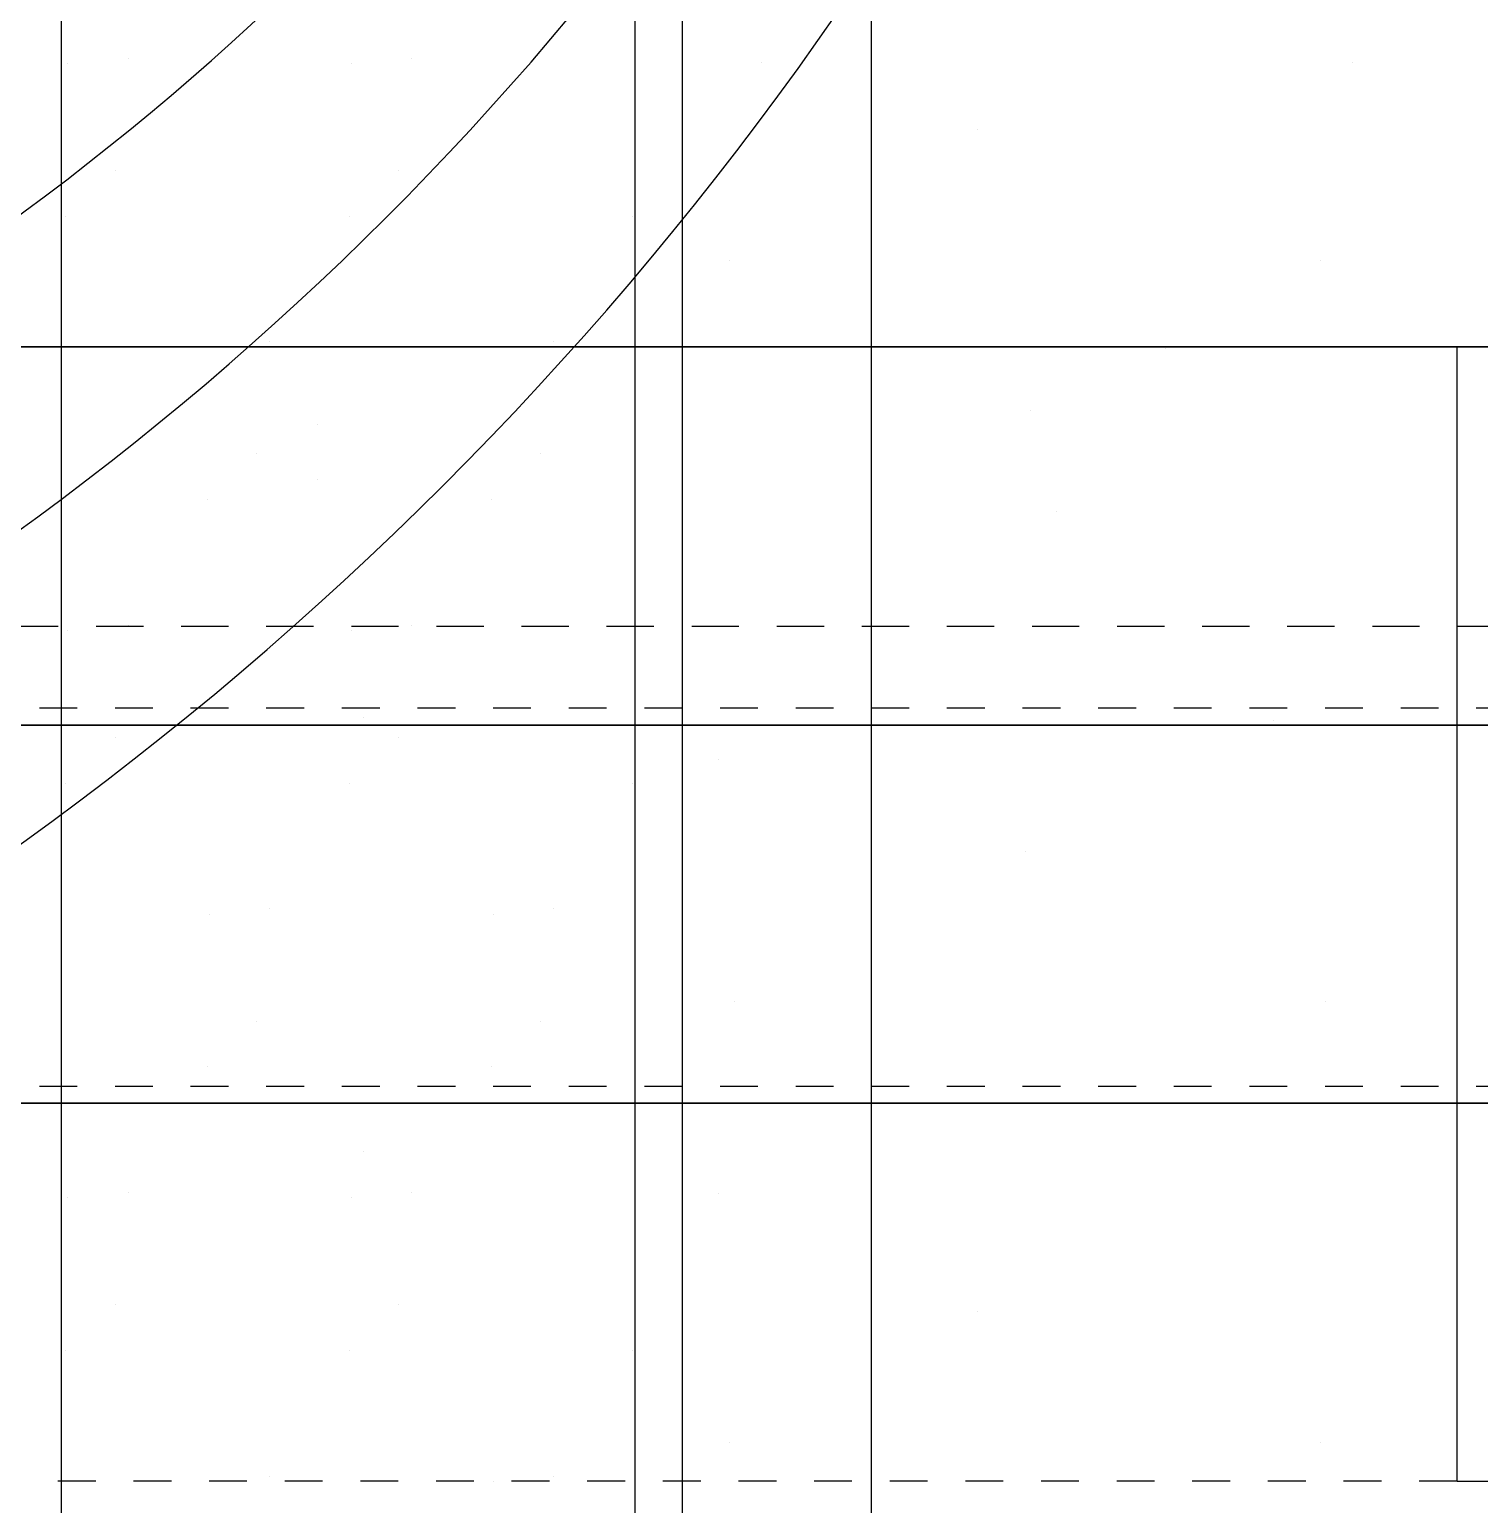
# Model space of a CAD drawing. Header units: inches. Extents: x -31 to 122, y -49 to 49.
# Drawn here: x 0.274 to 4.108, y -9.061 to -5.161 of the extents above; entities that cross this region are included whole.
import ezdxf
from ezdxf.enums import TextEntityAlignment as Align

# ---------------------------------------------------------------- set-up
doc = ezdxf.new("R2010")
doc.units = ezdxf.units.IN
doc.header["$MEASUREMENT"] = 0
doc.linetypes.add('HIDDEN2', pattern=[0.1875, 0.125, -0.0625])
doc.linetypes.add('HIDDEN4', pattern=[0.09375, 0.0625, -0.03125])
for name, color, linetype in [('M-BLKA', 4, 'Continuous'), ('M-TRBX-AIRT', 4, 'Continuous'), ('M-TRBX-WTRT', 4, 'Continuous')]:
    doc.layers.add(name, color=color, linetype=linetype)
doc.styles.add('BRA-NRW1', font='romans.shx', dxfattribs={"width": 0.65, "height": 8})
doc.styles.add('BRA-NRW2', font='romans.shx', dxfattribs={"width": 0.6, "height": 7})

# ---------------------------------------------------------------- blocks, each defined once
blk = doc.blocks.new('HVIF18')
blk.add_line((2.5, 12), (2.5, -12))
blk = doc.blocks.new('HVIF12')
for p, q in [((2.5, 8), (2.5, -8)), ((0, -8), (11, -8))]:
    blk.add_line(p, q)
blk = doc.blocks.new('HVIF60')
blk.add_line((2.5, 33), (2.5, -33))
blk = doc.blocks.new('HVIF36')
blk.add_line((2.5, 21), (2.5, -21))
blk = doc.blocks.new('HVIF24')
blk.add_line((2.5, 15), (2.5, -15))
blk = doc.blocks.new('HVRF25')
blk.add_circle((0, 0), 22)
blk = doc.blocks.new('HVRF19')
blk.add_circle((0, 0), 16.5)
blk = doc.blocks.new('HVRF13')
at = {"linetype": 'HIDDEN2'}
blk.add_lwpolyline([(-6.75, 6.7616), (-6.75, -6.7384), (6.75, -6.7384), (6.75, 6.7616)], close=True, dxfattribs=at)
blk.add_circle((0, 0), 12)
blk = doc.blocks.new('HVRF37')
blk.add_circle((0, 0), 31)
blk = doc.blocks.new('HVRF31')
blk.add_circle((0, 0), 25)
blk = doc.blocks.new('hvtb16e')
at = {"color": 4}
blk.add_line((2.097, -7.0918), (2.097, -7.0918), dxfattribs=at)
blk = doc.blocks.new('hvtb16c')
blk.add_line((0, -8), (6, -8))
blk = doc.blocks.new('hvtb16')
blk.add_line((0, -8), (6, -8))
blk = doc.blocks.new('hvtb14e')
at = {"color": 4}
blk.add_line((2.097, -8.239), (2.097, -8.239), dxfattribs=at)
blk = doc.blocks.new('hvtb14c')
blk.add_line((0, -7), (6, -7))
blk = doc.blocks.new('hvtb14')
blk.add_line((0, -7), (6, -7))
blk = doc.blocks.new('hvtb12e')
at = {"color": 4}
blk.add_line((1.0363, -6.2042), (1.0363, -6.2042), dxfattribs=at)
blk.add_line((50, -8), (0, -8))
blk = doc.blocks.new('hvtb12c')
blk.add_line((0, -6), (6, -6))
blk = doc.blocks.new('hvtb12')
blk.add_line((0, -6), (6, -6))
blk = doc.blocks.new('hvtb10e')
at = {"color": 4}
blk.add_line((1.0363, -6.3514), (1.0363, -6.3514), dxfattribs=at)
blk.add_line((50, -7), (0, -7))
blk = doc.blocks.new('hvtb8e')
blk.add_line((50, -6), (0, -6))
blk = doc.blocks.new('hvtb22e')
at = {"color": 4}
blk.add_line((1.1577, -6.9794), (1.1577, -6.9794), dxfattribs=at)
blk = doc.blocks.new('hvtb19e')
at = {"color": 4}
for p, q in [((3.279, -6.0053), (3.279, -6.0053)), ((1.1577, -8.1266), (1.1577, -8.1266))]:
    blk.add_line(p, q, dxfattribs=at)
blk = doc.blocks.new('hvtbhv2')
blk.add_line((0, -6), (6.0874, -6))
blk = doc.blocks.new('*X158')
at = {"color": 0}
for p, q in [((5066.40625, 2823.4375), (5066.40625, 2823.4375)), ((5065.625, 2821.875), (5065.625, 2821.875)), ((5067.1875, 2821.875), (5067.1875, 2821.875)), ((5065.625, 2812.5), (5065.625, 2812.5)), ((5067.1875, 2812.5), (5067.1875, 2812.5))]:
    blk.add_line(p, q, dxfattribs=at)
blk = doc.blocks.new('*X160')
at = {"color": 0}
for p, q in [((5021.25, 2934), (5021.25, 2934)), ((5022, 2934), (5022, 2934)), ((5022.75, 2934), (5022.75, 2934)), ((5021.625, 2933.25), (5021.625, 2933.25)), ((5022.375, 2933.25), (5022.375, 2933.25)), ((5021.25, 2932.5), (5021.25, 2932.5)), ((5022, 2932.5), (5022, 2932.5)), ((5022.75, 2932.5), (5022.75, 2932.5)), ((5021.625, 2931.75), (5021.625, 2931.75)), ((5022.375, 2931.75), (5022.375, 2931.75)), ((5021.25, 2931), (5021.25, 2931)), ((5022, 2931), (5022, 2931)), ((5022.75, 2931), (5022.75, 2931))]:
    blk.add_line(p, q, dxfattribs=at)
blk = doc.blocks.new('hvtbeav6n')
for p, q in [((2, 6), (2, -6)), ((2, -6), (2, -18)), ((9.8507, -6), (2, -6))]:
    blk.add_line(p, q)
at = {"color": 4}
blk.add_blockref('*X160', (-5020.8806, -2939.654), dxfattribs=at)
at = {"color": 8}
for p in [(-5063.4155, -2817.7489), (-5063.4155, -2829.8739)]:
    blk.add_blockref('*X158', p, dxfattribs=at)
blk = doc.blocks.new('*X164')
at = {"color": 0}
for p, q in [((5021.25, 2934), (5021.25, 2934)), ((5022, 2934), (5022, 2934)), ((5022.75, 2934), (5022.75, 2934)), ((5021.625, 2933.25), (5021.625, 2933.25)), ((5022.375, 2933.25), (5022.375, 2933.25)), ((5021.25, 2932.5), (5021.25, 2932.5)), ((5022, 2932.5), (5022, 2932.5)), ((5022.75, 2932.5), (5022.75, 2932.5)), ((5021.625, 2931.75), (5021.625, 2931.75)), ((5022.375, 2931.75), (5022.375, 2931.75)), ((5021.25, 2931), (5021.25, 2931)), ((5022, 2931), (5022, 2931)), ((5022.75, 2931), (5022.75, 2931))]:
    blk.add_line(p, q, dxfattribs=at)
blk = doc.blocks.new('*X162')
at = {"color": 0}
for p, q in [((5066.40625, 2823.4375), (5066.40625, 2823.4375)), ((5065.625, 2821.875), (5065.625, 2821.875)), ((5067.1875, 2821.875), (5067.1875, 2821.875)), ((5065.625, 2812.5), (5065.625, 2812.5)), ((5067.1875, 2812.5), (5067.1875, 2812.5))]:
    blk.add_line(p, q, dxfattribs=at)
blk = doc.blocks.new('hvtbeav6')
for p, q in [((2, 6), (2, -6)), ((9.8507, -6), (2, -6)), ((2, -6), (2, -18))]:
    blk.add_line(p, q)
at = {"color": 4}
blk.add_blockref('*X164', (-5020.8806, -2939.654), dxfattribs=at)
at = {"color": 8}
for p in [(-5063.4155, -2817.7489), (-5063.4155, -2829.8739)]:
    blk.add_blockref('*X162', p, dxfattribs=at)
blk = doc.blocks.new('*X167')
at = {"color": 0}
for p, q in [((5300.78125, 2845.3125), (5300.78125, 2845.3125)), ((5300, 2843.75), (5300, 2843.75)), ((5301.5625, 2843.75), (5301.5625, 2843.75))]:
    blk.add_line(p, q, dxfattribs=at)
blk = doc.blocks.new('*X166')
at = {"color": 0}
for p, q in [((3680.625, 30363.75), (3680.625, 30363.75)), ((3681.375, 30363.75), (3681.375, 30363.75)), ((3681, 30363), (3681, 30363)), ((3681.75, 30363), (3681.75, 30363)), ((3680.625, 30362.25), (3680.625, 30362.25)), ((3681.375, 30362.25), (3681.375, 30362.25)), ((3681, 30361.5), (3681, 30361.5)), ((3681.75, 30361.5), (3681.75, 30361.5)), ((3680.625, 30360.75), (3680.625, 30360.75)), ((3681.375, 30360.75), (3681.375, 30360.75)), ((3681, 30360), (3681, 30360)), ((3681.75, 30360), (3681.75, 30360))]:
    blk.add_line(p, q, dxfattribs=at)
blk = doc.blocks.new('hvtbeav5n')
blk.add_line((2, 0), (2, -12.125))
at = {"color": 4}
blk.add_blockref('*X166', (-3680.0903, -30368.9862), dxfattribs=at)
at = {"color": 8}
blk.add_blockref('*X167', (-5297.8607, -2851.4806), dxfattribs=at)
blk = doc.blocks.new('*X169')
at = {"color": 0}
for p, q in [((3680.625, 30363.75), (3680.625, 30363.75)), ((3681.375, 30363.75), (3681.375, 30363.75)), ((3681, 30363), (3681, 30363)), ((3681.75, 30363), (3681.75, 30363)), ((3680.625, 30362.25), (3680.625, 30362.25)), ((3681.375, 30362.25), (3681.375, 30362.25)), ((3681, 30361.5), (3681, 30361.5)), ((3681.75, 30361.5), (3681.75, 30361.5)), ((3680.625, 30360.75), (3680.625, 30360.75)), ((3681.375, 30360.75), (3681.375, 30360.75)), ((3681, 30360), (3681, 30360)), ((3681.75, 30360), (3681.75, 30360))]:
    blk.add_line(p, q, dxfattribs=at)
blk = doc.blocks.new('*X170')
at = {"color": 0}
for p, q in [((5300.78125, 2845.3125), (5300.78125, 2845.3125)), ((5300, 2843.75), (5300, 2843.75)), ((5301.5625, 2843.75), (5301.5625, 2843.75))]:
    blk.add_line(p, q, dxfattribs=at)
blk = doc.blocks.new('hvtbeav5')
blk.add_line((2, 0), (2, -12.125))
at = {"color": 4}
blk.add_blockref('*X169', (-3680.0903, -30368.9862), dxfattribs=at)
at = {"color": 8}
blk.add_blockref('*X170', (-5297.8607, -2851.4806), dxfattribs=at)
blk = doc.blocks.new('*X173')
at = {"color": 0}
for p, q in [((3103.9673, 790.625), (3103.9673, 790.625)), ((3103.1861, 789.0625), (3103.1861, 789.0625)), ((3104.7486, 789.0625), (3104.7486, 789.0625)), ((3103.9673, 787.5), (3103.9673, 787.5))]:
    blk.add_line(p, q, dxfattribs=at)
blk = doc.blocks.new('*X172')
at = {"color": 0}
for p, q in [((3688.5, 30415.5), (3688.5, 30415.5)), ((3689.25, 30415.5), (3689.25, 30415.5)), ((3688.875, 30414.75), (3688.875, 30414.75)), ((3689.625, 30414.75), (3689.625, 30414.75)), ((3688.5, 30414), (3688.5, 30414)), ((3689.25, 30414), (3689.25, 30414)), ((3688.875, 30413.25), (3688.875, 30413.25)), ((3689.625, 30413.25), (3689.625, 30413.25)), ((3688.5, 30412.5), (3688.5, 30412.5)), ((3689.25, 30412.5), (3689.25, 30412.5)), ((3688.875, 30411.75), (3688.875, 30411.75)), ((3689.625, 30411.75), (3689.625, 30411.75))]:
    blk.add_line(p, q, dxfattribs=at)
blk = doc.blocks.new('hvtbeav4n')
blk.add_line((1.875, -1.2169), (1.875, -11.2819))
at = {"color": 4}
blk.add_blockref('*X172', (-3688.125, -30420.75), dxfattribs=at)
at = {"color": 8}
blk.add_blockref('*X173', (-3101.1855, -796.0506), dxfattribs=at)
blk = doc.blocks.new('*X176')
at = {"color": 0}
for p, q in [((3103.1861, 789.0625), (3103.1861, 789.0625)), ((3104.7486, 789.0625), (3104.7486, 789.0625)), ((3103.9673, 787.5), (3103.9673, 787.5)), ((3103.1861, 785.9375), (3103.1861, 785.9375)), ((3104.7486, 785.9375), (3104.7486, 785.9375))]:
    blk.add_line(p, q, dxfattribs=at)
blk = doc.blocks.new('*X175')
at = {"color": 0}
for p, q in [((3688.5, 30414), (3688.5, 30414)), ((3689.25, 30414), (3689.25, 30414)), ((3688.875, 30413.25), (3688.875, 30413.25)), ((3689.625, 30413.25), (3689.625, 30413.25)), ((3688.5, 30412.5), (3688.5, 30412.5)), ((3689.25, 30412.5), (3689.25, 30412.5)), ((3688.875, 30411.75), (3688.875, 30411.75)), ((3689.625, 30411.75), (3689.625, 30411.75)), ((3688.5, 30411), (3688.5, 30411)), ((3689.25, 30411), (3689.25, 30411))]:
    blk.add_line(p, q, dxfattribs=at)
blk = doc.blocks.new('hvtbeav4')
blk.add_line((2, 0), (2, -10.065))
at = {"color": 4}
blk.add_blockref('*X175', (-3688, -30419.5331), dxfattribs=at)
at = {"color": 8}
blk.add_blockref('*X176', (-3101.0605, -794.8337), dxfattribs=at)
blk = doc.blocks.new('hvtbeav3n')
blk.add_line((0, -6), (6.6248, -6))
blk = doc.blocks.new('hvtbeav3')
blk.add_line((0, -6), (6.6248, -6))
blk = doc.blocks.new('*X195')
at = {"color": 0}
for p, q in [((5021.25, 2934), (5021.25, 2934)), ((5022, 2934), (5022, 2934)), ((5022.75, 2934), (5022.75, 2934)), ((5021.625, 2933.25), (5021.625, 2933.25)), ((5022.375, 2933.25), (5022.375, 2933.25)), ((5021.25, 2932.5), (5021.25, 2932.5)), ((5022, 2932.5), (5022, 2932.5)), ((5022.75, 2932.5), (5022.75, 2932.5)), ((5021.625, 2931.75), (5021.625, 2931.75)), ((5022.375, 2931.75), (5022.375, 2931.75)), ((5021.25, 2931), (5021.25, 2931)), ((5022, 2931), (5022, 2931)), ((5022.75, 2931), (5022.75, 2931))]:
    blk.add_line(p, q, dxfattribs=at)
blk = doc.blocks.new('*X193')
at = {"color": 0}
for p, q in [((5066.40625, 2823.4375), (5066.40625, 2823.4375)), ((5065.625, 2821.875), (5065.625, 2821.875)), ((5067.1875, 2821.875), (5067.1875, 2821.875)), ((5065.625, 2812.5), (5065.625, 2812.5)), ((5067.1875, 2812.5), (5067.1875, 2812.5))]:
    blk.add_line(p, q, dxfattribs=at)
blk = doc.blocks.new('hvtbsav6n')
for p, q in [((2, 6), (2, -6)), ((2, -6), (9.8507, -6)), ((9.8507, -6), (2, -6)), ((2, -6), (2, -18))]:
    blk.add_line(p, q)
at = {"color": 4}
blk.add_blockref('*X195', (-5020.8806, -2939.654), dxfattribs=at)
at = {"color": 8}
for p in [(-5063.4155, -2817.7489), (-5063.4155, -2829.8739)]:
    blk.add_blockref('*X193', p, dxfattribs=at)
blk = doc.blocks.new('*X197')
at = {"color": 0}
for p, q in [((5066.40625, 2823.4375), (5066.40625, 2823.4375)), ((5065.625, 2821.875), (5065.625, 2821.875)), ((5067.1875, 2821.875), (5067.1875, 2821.875)), ((5065.625, 2812.5), (5065.625, 2812.5)), ((5067.1875, 2812.5), (5067.1875, 2812.5))]:
    blk.add_line(p, q, dxfattribs=at)
blk = doc.blocks.new('*X199')
at = {"color": 0}
for p, q in [((5021.25, 2934), (5021.25, 2934)), ((5022, 2934), (5022, 2934)), ((5022.75, 2934), (5022.75, 2934)), ((5021.625, 2933.25), (5021.625, 2933.25)), ((5022.375, 2933.25), (5022.375, 2933.25)), ((5021.25, 2932.5), (5021.25, 2932.5)), ((5022, 2932.5), (5022, 2932.5)), ((5022.75, 2932.5), (5022.75, 2932.5)), ((5021.625, 2931.75), (5021.625, 2931.75)), ((5022.375, 2931.75), (5022.375, 2931.75)), ((5021.25, 2931), (5021.25, 2931)), ((5022, 2931), (5022, 2931)), ((5022.75, 2931), (5022.75, 2931))]:
    blk.add_line(p, q, dxfattribs=at)
blk = doc.blocks.new('hvtbsav6')
for p, q in [((2, 6), (2, -6)), ((2, -6), (2, -18)), ((9.8507, -6), (2, -6)), ((2, -6), (9.8507, -6))]:
    blk.add_line(p, q)
at = {"color": 4}
blk.add_blockref('*X199', (-5020.8806, -2939.654), dxfattribs=at)
at = {"color": 8}
for p in [(-5063.4155, -2817.7489), (-5063.4155, -2829.8739)]:
    blk.add_blockref('*X197', p, dxfattribs=at)
blk = doc.blocks.new('*X201')
at = {"color": 0}
for p, q in [((3680.625, 30363.75), (3680.625, 30363.75)), ((3681.375, 30363.75), (3681.375, 30363.75)), ((3681, 30363), (3681, 30363)), ((3681.75, 30363), (3681.75, 30363)), ((3680.625, 30362.25), (3680.625, 30362.25)), ((3681.375, 30362.25), (3681.375, 30362.25)), ((3681, 30361.5), (3681, 30361.5)), ((3681.75, 30361.5), (3681.75, 30361.5)), ((3680.625, 30360.75), (3680.625, 30360.75)), ((3681.375, 30360.75), (3681.375, 30360.75)), ((3681, 30360), (3681, 30360)), ((3681.75, 30360), (3681.75, 30360))]:
    blk.add_line(p, q, dxfattribs=at)
blk = doc.blocks.new('*X202')
at = {"color": 0}
for p, q in [((5300.78125, 2845.3125), (5300.78125, 2845.3125)), ((5300, 2843.75), (5300, 2843.75)), ((5301.5625, 2843.75), (5301.5625, 2843.75))]:
    blk.add_line(p, q, dxfattribs=at)
blk = doc.blocks.new('hvtbsav5n')
blk.add_line((2, 0), (2, -12.125))
at = {"color": 4}
blk.add_blockref('*X201', (-3680.0903, -30368.9862), dxfattribs=at)
at = {"color": 8}
blk.add_blockref('*X202', (-5297.8607, -2851.4806), dxfattribs=at)
blk = doc.blocks.new('*X205')
at = {"color": 0}
for p, q in [((5300.78125, 2845.3125), (5300.78125, 2845.3125)), ((5300, 2843.75), (5300, 2843.75)), ((5301.5625, 2843.75), (5301.5625, 2843.75))]:
    blk.add_line(p, q, dxfattribs=at)
blk = doc.blocks.new('*X204')
at = {"color": 0}
for p, q in [((3680.625, 30363.75), (3680.625, 30363.75)), ((3681.375, 30363.75), (3681.375, 30363.75)), ((3681, 30363), (3681, 30363)), ((3681.75, 30363), (3681.75, 30363)), ((3680.625, 30362.25), (3680.625, 30362.25)), ((3681.375, 30362.25), (3681.375, 30362.25)), ((3681, 30361.5), (3681, 30361.5)), ((3681.75, 30361.5), (3681.75, 30361.5)), ((3680.625, 30360.75), (3680.625, 30360.75)), ((3681.375, 30360.75), (3681.375, 30360.75)), ((3681, 30360), (3681, 30360)), ((3681.75, 30360), (3681.75, 30360))]:
    blk.add_line(p, q, dxfattribs=at)
blk = doc.blocks.new('hvtbsav5')
blk.add_line((2, 0), (2, -12.125))
at = {"color": 4}
blk.add_blockref('*X204', (-3680.0903, -30368.9862), dxfattribs=at)
at = {"color": 8}
blk.add_blockref('*X205', (-5297.8607, -2851.4806), dxfattribs=at)
blk = doc.blocks.new('*X207')
at = {"color": 0}
for p, q in [((3688.5, 30414), (3688.5, 30414)), ((3689.25, 30414), (3689.25, 30414)), ((3688.875, 30413.25), (3688.875, 30413.25)), ((3689.625, 30413.25), (3689.625, 30413.25)), ((3688.5, 30412.5), (3688.5, 30412.5)), ((3689.25, 30412.5), (3689.25, 30412.5)), ((3688.875, 30411.75), (3688.875, 30411.75)), ((3689.625, 30411.75), (3689.625, 30411.75)), ((3688.5, 30411), (3688.5, 30411)), ((3689.25, 30411), (3689.25, 30411))]:
    blk.add_line(p, q, dxfattribs=at)
blk = doc.blocks.new('*X208')
at = {"color": 0}
for p, q in [((3103.1861, 789.0625), (3103.1861, 789.0625)), ((3104.7486, 789.0625), (3104.7486, 789.0625)), ((3103.9673, 787.5), (3103.9673, 787.5)), ((3103.1861, 785.9375), (3103.1861, 785.9375)), ((3104.7486, 785.9375), (3104.7486, 785.9375))]:
    blk.add_line(p, q, dxfattribs=at)
blk = doc.blocks.new('hvtbsav4n')
blk.add_line((2, 0), (2, -10.065))
at = {"color": 4}
blk.add_blockref('*X207', (-3688, -30419.5331), dxfattribs=at)
at = {"color": 8}
blk.add_blockref('*X208', (-3101.0605, -794.8337), dxfattribs=at)
blk = doc.blocks.new('*X211')
at = {"color": 0}
for p, q in [((3103.9673, 790.625), (3103.9673, 790.625)), ((3103.1861, 789.0625), (3103.1861, 789.0625)), ((3104.7486, 789.0625), (3104.7486, 789.0625)), ((3103.9673, 787.5), (3103.9673, 787.5))]:
    blk.add_line(p, q, dxfattribs=at)
blk = doc.blocks.new('*X210')
at = {"color": 0}
for p, q in [((3688.5, 30415.5), (3688.5, 30415.5)), ((3689.25, 30415.5), (3689.25, 30415.5)), ((3688.875, 30414.75), (3688.875, 30414.75)), ((3689.625, 30414.75), (3689.625, 30414.75)), ((3688.5, 30414), (3688.5, 30414)), ((3689.25, 30414), (3689.25, 30414)), ((3688.875, 30413.25), (3688.875, 30413.25)), ((3689.625, 30413.25), (3689.625, 30413.25)), ((3688.5, 30412.5), (3688.5, 30412.5)), ((3689.25, 30412.5), (3689.25, 30412.5)), ((3688.875, 30411.75), (3688.875, 30411.75)), ((3689.625, 30411.75), (3689.625, 30411.75))]:
    blk.add_line(p, q, dxfattribs=at)
blk = doc.blocks.new('hvtbsav4')
blk.add_line((1.875, -1.2169), (1.875, -11.2819))
at = {"color": 4}
blk.add_blockref('*X210', (-3688.125, -30420.75), dxfattribs=at)
at = {"color": 8}
blk.add_blockref('*X211', (-3101.1855, -796.0506), dxfattribs=at)
blk = doc.blocks.new('hvtbsav3n')
blk.add_line((0, -6), (6.0874, -6))
blk = doc.blocks.new('hvtbsav3')
blk.add_line((0, -6), (6.0874, -6))
blk = doc.blocks.new('J12')
blk.add_arc((-3.3294, 0), 6, 284.95707, 75.04293)
blk = doc.blocks.new('TB-SV3')
for p, q in [((4.0489, -6), (0, -6)), ((4.0489, -9), (4.0489, -6)), ((4.0489, -9), (106.0489, -9))]:
    blk.add_line(p, q)
at = {"color": 11, "linetype": 'HIDDEN4'}
blk.add_line((4.0489, -9), (-4.8023, -9), dxfattribs=at)
at = {"layer": 'M-BLKA', "style": 'BRA-NRW1', "width": 0.65}
for tag, p in [('BOXTYPE', (25.0489, 0)), ('HEAT', (58.0489, 0)), ('SOUND', (88.0489, 0)), ('ATC', (20.6233, -27))]:
    blk.add_attdef(tag, text='', height=8, dxfattribs=at).set_placement(p, align=Align.MIDDLE_CENTER)
at = {"layer": 'M-TRBX-AIRT', "style": 'BRA-NRW1', "width": 0.65}
blk.add_attdef('AIR', text='', height=8, dxfattribs=at).set_placement((20.6233, -15), align=Align.MIDDLE_CENTER)
at = {"layer": 'M-TRBX-WTRT', "style": 'BRA-NRW1', "width": 0.65}
blk.add_attdef('WATER', text='', height=8, dxfattribs=at).set_placement((20.6233, -15), align=Align.MIDDLE_CENTER)
blk = doc.blocks.new('TB-SV2')
for p, q in [((4.0489, -6), (0, -6)), ((4.0489, -9), (4.0489, -6)), ((4.0489, -9), (106.0489, -9))]:
    blk.add_line(p, q)
at = {"color": 11, "linetype": 'HIDDEN4'}
blk.add_line((4.0489, -9), (-4.8023, -9), dxfattribs=at)
at = {"layer": 'M-BLKA', "style": 'BRA-NRW1', "width": 0.65}
for tag, p in [('BOXTYPE', (25.0489, 0)), ('HEAT', (58.0489, 0)), ('SOUND', (88.0489, 0)), ('ATC', (20.6233, -27))]:
    blk.add_attdef(tag, text='', height=8, dxfattribs=at).set_placement(p, align=Align.MIDDLE_CENTER)
at = {"layer": 'M-TRBX-AIRT', "style": 'BRA-NRW1', "width": 0.65}
blk.add_attdef('AIR', text='', height=8, dxfattribs=at).set_placement((20.6233, -15), align=Align.MIDDLE_CENTER)
at = {"layer": 'M-TRBX-WTRT', "style": 'BRA-NRW1', "width": 0.65}
blk.add_attdef('WATER', text='', height=8, dxfattribs=at).set_placement((20.6233, -15), align=Align.MIDDLE_CENTER)
blk = doc.blocks.new('TB-SV1')
for p, q in [((4.0489, -6), (0, -6)), ((4.0489, -9), (4.0489, -6)), ((4.0489, -9), (106.0489, -9))]:
    blk.add_line(p, q)
at = {"color": 11, "linetype": 'HIDDEN4'}
blk.add_line((4.0489, -9), (0.0768, -9), dxfattribs=at)
at = {"layer": 'M-BLKA', "style": 'BRA-NRW1', "width": 0.65}
for tag, p in [('BOXTYPE', (25.0489, 0)), ('HEAT', (58.0489, 0)), ('SOUND', (88.0489, 0)), ('ATC', (23.0628, -27))]:
    blk.add_attdef(tag, text='', height=8, dxfattribs=at).set_placement(p, align=Align.MIDDLE_CENTER)
at = {"layer": 'M-TRBX-AIRT', "style": 'BRA-NRW1', "width": 0.65}
blk.add_attdef('AIR', text='', height=8, dxfattribs=at).set_placement((23.0628, -15), align=Align.MIDDLE_CENTER)
at = {"layer": 'M-TRBX-WTRT', "style": 'BRA-NRW1', "width": 0.65}
blk.add_attdef('WATER', text='', height=8, dxfattribs=at).set_placement((23.0628, -15), align=Align.MIDDLE_CENTER)
blk = doc.blocks.new('TB-HV2')
for p, q in [((4.0489, -6), (0, -6)), ((4.0489, -9), (4.0489, -6)), ((4.0489, -9), (46.0489, -9))]:
    blk.add_line(p, q)
at = {"color": 11, "linetype": 'HIDDEN4'}
blk.add_line((4.0489, -9), (-4.8023, -9), dxfattribs=at)
at = {"layer": 'M-BLKA', "style": 'BRA-NRW1', "width": 0.65}
for tag, p in [('BOXTYPE', (25.0489, 0)), ('ATC', (20.625, -27))]:
    blk.add_attdef(tag, text='', height=8, dxfattribs=at).set_placement(p, align=Align.MIDDLE_CENTER)
at = {"layer": 'M-TRBX-AIRT', "style": 'BRA-NRW1', "width": 0.65}
blk.add_attdef('AIR', text='', height=8, dxfattribs=at).set_placement((20.625, -15), align=Align.MIDDLE_CENTER)
at = {"layer": 'M-TRBX-WTRT', "style": 'BRA-NRW1', "width": 0.65}
blk.add_attdef('WATER', text='', height=8, dxfattribs=at).set_placement((20.625, -15), align=Align.MIDDLE_CENTER)
blk = doc.blocks.new('TB-HV1')
for p, q in [((4.0489, -6), (0, -6)), ((4.0489, -9), (4.0489, -6)), ((4.0489, -9), (46.0489, -9))]:
    blk.add_line(p, q)
at = {"color": 11, "linetype": 'HIDDEN4'}
blk.add_line((4.0489, -9), (-4.8023, -9), dxfattribs=at)
at = {"layer": 'M-BLKA', "style": 'BRA-NRW1', "width": 0.65}
for tag, p in [('BOXTYPE', (25.0489, 0)), ('ATC', (20.625, -27))]:
    blk.add_attdef(tag, text='', height=8, dxfattribs=at).set_placement(p, align=Align.MIDDLE_CENTER)
at = {"layer": 'M-TRBX-AIRT', "style": 'BRA-NRW1', "width": 0.65}
blk.add_attdef('AIR', text='', height=8, dxfattribs=at).set_placement((20.625, -15), align=Align.MIDDLE_CENTER)
at = {"layer": 'M-TRBX-WTRT', "style": 'BRA-NRW1', "width": 0.65}
blk.add_attdef('WATER', text='', height=8, dxfattribs=at).set_placement((20.625, -15), align=Align.MIDDLE_CENTER)
blk = doc.blocks.new('TB-EV3')
for p, q in [((4.0489, -6), (0, -6)), ((4.0489, -9), (4.0489, -6)), ((4.0489, -9), (106.0489, -9))]:
    blk.add_line(p, q)
at = {"color": 11, "linetype": 'HIDDEN4'}
blk.add_line((4.0489, -9), (-4.8023, -9), dxfattribs=at)
at = {"layer": 'M-BLKA', "style": 'BRA-NRW1', "width": 0.65}
for tag, p in [('BOXTYPE', (25.0489, 0)), ('SOUND', (88.0489, 0)), ('ATC', (20.625, -27))]:
    blk.add_attdef(tag, text='', height=8, dxfattribs=at).set_placement(p, align=Align.MIDDLE_CENTER)
at = {"layer": 'M-TRBX-AIRT', "style": 'BRA-NRW1', "width": 0.65}
blk.add_attdef('AIR', text='', height=8, dxfattribs=at).set_placement((20.625, -15), align=Align.MIDDLE_CENTER)
at = {"layer": 'M-TRBX-WTRT', "style": 'BRA-NRW1', "width": 0.65}
blk.add_attdef('WATER', text='', height=8, dxfattribs=at).set_placement((20.625, -15), align=Align.MIDDLE_CENTER)
blk = doc.blocks.new('TB-EV2')
for p, q in [((4.0489, -6), (0, -6)), ((4.0489, -9), (4.0489, -6)), ((4.0489, -9), (106.0489, -9))]:
    blk.add_line(p, q)
at = {"color": 11, "linetype": 'HIDDEN4'}
blk.add_line((4.0489, -9), (-4.8023, -9), dxfattribs=at)
at = {"layer": 'M-BLKA', "style": 'BRA-NRW1', "width": 0.65}
for tag, p in [('BOXTYPE', (25.0489, 0)), ('SOUND', (88.0489, 0)), ('ATC', (20.625, -27))]:
    blk.add_attdef(tag, text='', height=8, dxfattribs=at).set_placement(p, align=Align.MIDDLE_CENTER)
at = {"layer": 'M-TRBX-AIRT', "style": 'BRA-NRW1', "width": 0.65}
blk.add_attdef('AIR', text='', height=8, dxfattribs=at).set_placement((20.6233, -15), align=Align.MIDDLE_CENTER)
at = {"layer": 'M-TRBX-WTRT', "style": 'BRA-NRW1', "width": 0.65}
blk.add_attdef('WATER', text='', height=8, dxfattribs=at).set_placement((20.6233, -15), align=Align.MIDDLE_CENTER)
blk = doc.blocks.new('J18')
blk.add_arc((-4.9941, 0), 9, 284.95707, 75.04293)
blk = doc.blocks.new('J16')
blk.add_arc((-4.4392, 0), 8, 284.95707, 75.04293)
blk = doc.blocks.new('J14')
blk.add_arc((-3.8843, 0), 7, 284.95707, 75.04293)
blk = doc.blocks.new('TB-VCVns16')
blk.add_line((0, -8), (6, -8))
at = {"layer": 'M-BLKA'}
for tag, height, style, width, p in [('BOXTYPE', 7, 'BRA-NRW2', 0.6, (16.4913, 0)), ('ATC', 8, 'BRA-NRW1', 0.65, (25.1305, -30.5203))]:
    blk.add_attdef(tag, text='', height=height, dxfattribs=dict(at, style=style, width=width)).set_placement(p, align=Align.MIDDLE_CENTER)
at = {"layer": 'M-TRBX-AIRT', "style": 'BRA-NRW1', "width": 0.65}
blk.add_attdef('AIR', text='', height=8, dxfattribs=at).set_placement((25.1305, -18.155), align=Align.MIDDLE_CENTER)
at = {"layer": 'M-TRBX-WTRT', "style": 'BRA-NRW1', "width": 0.65}
blk.add_attdef('WATER', text='', height=8, dxfattribs=at).set_placement((25.1305, -18.155), align=Align.MIDDLE_CENTER)
blk = doc.blocks.new('TB-VCVns14')
blk.add_line((0, -7), (6, -7))
at = {"layer": 'M-BLKA'}
for tag, height, style, width, p in [('BOXTYPE', 7, 'BRA-NRW2', 0.6, (16.5268, 0)), ('ATC', 8, 'BRA-NRW1', 0.65, (25.1305, -28.5203))]:
    blk.add_attdef(tag, text='', height=height, dxfattribs=dict(at, style=style, width=width)).set_placement(p, align=Align.MIDDLE_CENTER)
at = {"layer": 'M-TRBX-AIRT', "style": 'BRA-NRW1', "width": 0.65}
blk.add_attdef('AIR', text='', height=8, dxfattribs=at).set_placement((25.1305, -16.155), align=Align.MIDDLE_CENTER)
at = {"layer": 'M-TRBX-WTRT', "style": 'BRA-NRW1', "width": 0.65}
blk.add_attdef('WATER', text='', height=8, dxfattribs=at).set_placement((25.1305, -16.155), align=Align.MIDDLE_CENTER)
blk = doc.blocks.new('TB-VCVns12')
blk.add_line((0, -6), (6, -6))
at = {"color": 11, "linetype": 'HIDDEN4'}
blk.add_line((6, -7.9558), (-0.0327, -7.9558), dxfattribs=at)
at = {"layer": 'M-BLKA'}
for tag, height, style, width, p in [('BOXTYPE', 7, 'BRA-NRW2', 0.6, (16.3102, 0)), ('ATC', 8, 'BRA-NRW1', 0.65, (25.1305, -26.5203))]:
    blk.add_attdef(tag, text='', height=height, dxfattribs=dict(at, style=style, width=width)).set_placement(p, align=Align.MIDDLE_CENTER)
at = {"layer": 'M-TRBX-AIRT', "style": 'BRA-NRW1', "width": 0.65}
blk.add_attdef('AIR', text='', height=8, dxfattribs=at).set_placement((25.1305, -14.155), align=Align.MIDDLE_CENTER)
at = {"layer": 'M-TRBX-WTRT', "style": 'BRA-NRW1', "width": 0.65}
blk.add_attdef('WATER', text='', height=8, dxfattribs=at).set_placement((25.1305, -14.155), align=Align.MIDDLE_CENTER)
blk = doc.blocks.new('TB-VCVns10')
at = {"color": 11, "linetype": 'HIDDEN4'}
blk.add_line((6, -6.9558), (-0.0327, -6.9558), dxfattribs=at)
at = {"layer": 'M-BLKA'}
for tag, height, style, width, p in [('BOXTYPE', 7, 'BRA-NRW2', 0.6, (16.2503, 0)), ('ATC', 8, 'BRA-NRW1', 0.65, (25.1305, -25.5203))]:
    blk.add_attdef(tag, text='', height=height, dxfattribs=dict(at, style=style, width=width)).set_placement(p, align=Align.MIDDLE_CENTER)
at = {"layer": 'M-TRBX-AIRT', "style": 'BRA-NRW1', "width": 0.65}
blk.add_attdef('AIR', text='', height=8, dxfattribs=at).set_placement((25.1305, -13.155), align=Align.MIDDLE_CENTER)
at = {"layer": 'M-TRBX-WTRT', "style": 'BRA-NRW1', "width": 0.65}
blk.add_attdef('WATER', text='', height=8, dxfattribs=at).set_placement((25.1305, -13.155), align=Align.MIDDLE_CENTER)
blk = doc.blocks.new('TB-VCV8')
at = {"color": 11, "linetype": 'HIDDEN4'}
blk.add_line((6, -6.9558), (-0.0327, -6.9558), dxfattribs=at)
at = {"layer": 'M-BLKA', "style": 'BRA-NRW1', "width": 0.65}
for tag, p in [('BOXTYPE', (33.5, 0)), ('ATC', (25.1305, -25.5203))]:
    blk.add_attdef(tag, text='', height=8, dxfattribs=at).set_placement(p, align=Align.MIDDLE_CENTER)
at = {"layer": 'M-TRBX-AIRT', "style": 'BRA-NRW1', "width": 0.65}
blk.add_attdef('AIR', text='', height=8, dxfattribs=at).set_placement((25.1305, -13.155), align=Align.MIDDLE_CENTER)
at = {"layer": 'M-TRBX-WTRT', "style": 'BRA-NRW1', "width": 0.65}
blk.add_attdef('WATER', text='', height=8, dxfattribs=at).set_placement((25.1305, -13.155), align=Align.MIDDLE_CENTER)
blk = doc.blocks.new('TB-VCV6')
at = {"color": 11, "linetype": 'HIDDEN4'}
blk.add_line((6, -6.9558), (-0.0327, -6.9558), dxfattribs=at)
at = {"layer": 'M-BLKA', "style": 'BRA-NRW1', "width": 0.65}
for tag, p in [('BOXTYPE', (33.5, 0)), ('ATC', (25.1305, -25.5203))]:
    blk.add_attdef(tag, text='', height=8, dxfattribs=at).set_placement(p, align=Align.MIDDLE_CENTER)
at = {"layer": 'M-TRBX-AIRT', "style": 'BRA-NRW1', "width": 0.65}
blk.add_attdef('AIR', text='', height=8, dxfattribs=at).set_placement((25.1305, -13.155), align=Align.MIDDLE_CENTER)
at = {"layer": 'M-TRBX-WTRT', "style": 'BRA-NRW1', "width": 0.65}
blk.add_attdef('WATER', text='', height=8, dxfattribs=at).set_placement((25.1305, -13.155), align=Align.MIDDLE_CENTER)
blk = doc.blocks.new('TB-VCV5')
at = {"color": 11, "linetype": 'HIDDEN4'}
blk.add_line((6, -7), (-2.5681, -7), dxfattribs=at)
at = {"layer": 'M-BLKA', "style": 'BRA-NRW1', "width": 0.65}
for tag, p in [('BOXTYPE', (33.5, 0)), ('ATC', (23.8628, -25.3764))]:
    blk.add_attdef(tag, text='', height=8, dxfattribs=at).set_placement(p, align=Align.MIDDLE_CENTER)
at = {"layer": 'M-TRBX-AIRT', "style": 'BRA-NRW1', "width": 0.65}
blk.add_attdef('AIR', text='', height=8, dxfattribs=at).set_placement((23.8628, -13.1882), align=Align.MIDDLE_CENTER)
at = {"layer": 'M-TRBX-WTRT', "style": 'BRA-NRW1', "width": 0.65}
blk.add_attdef('WATER', text='', height=8, dxfattribs=at).set_placement((23.8628, -13.1882), align=Align.MIDDLE_CENTER)
blk = doc.blocks.new('TB-VCV16')
blk.add_line((0, -8), (6, -8))
at = {"layer": 'M-BLKA', "style": 'BRA-NRW1', "width": 0.65}
for tag, p in [('BOXTYPE', (33.5, 0)), ('ATC', (25.1305, -30.5203))]:
    blk.add_attdef(tag, text='', height=8, dxfattribs=at).set_placement(p, align=Align.MIDDLE_CENTER)
at = {"layer": 'M-TRBX-AIRT', "style": 'BRA-NRW1', "width": 0.65}
blk.add_attdef('AIR', text='', height=8, dxfattribs=at).set_placement((25.1305, -18.155), align=Align.MIDDLE_CENTER)
at = {"layer": 'M-TRBX-WTRT', "style": 'BRA-NRW1', "width": 0.65}
blk.add_attdef('WATER', text='', height=8, dxfattribs=at).set_placement((25.1305, -18.155), align=Align.MIDDLE_CENTER)
blk = doc.blocks.new('TB-VCV14')
blk.add_line((0, -7), (6, -7))
at = {"layer": 'M-BLKA', "style": 'BRA-NRW1', "width": 0.65}
for tag, p in [('BOXTYPE', (33.5, 0)), ('ATC', (25.1305, -28.5203))]:
    blk.add_attdef(tag, text='', height=8, dxfattribs=at).set_placement(p, align=Align.MIDDLE_CENTER)
at = {"layer": 'M-TRBX-AIRT', "style": 'BRA-NRW1', "width": 0.65}
blk.add_attdef('AIR', text='', height=8, dxfattribs=at).set_placement((25.1305, -16.155), align=Align.MIDDLE_CENTER)
at = {"layer": 'M-TRBX-WTRT', "style": 'BRA-NRW1', "width": 0.65}
blk.add_attdef('WATER', text='', height=8, dxfattribs=at).set_placement((25.1305, -16.155), align=Align.MIDDLE_CENTER)
blk = doc.blocks.new('TB-VCV12')
blk.add_line((0, -6), (6, -6))
at = {"color": 11, "linetype": 'HIDDEN4'}
blk.add_line((6, -7.9558), (-0.0327, -7.9558), dxfattribs=at)
at = {"layer": 'M-BLKA', "style": 'BRA-NRW1', "width": 0.65}
for tag, p in [('BOXTYPE', (33.5, 0)), ('ATC', (25.1305, -26.5203))]:
    blk.add_attdef(tag, text='', height=8, dxfattribs=at).set_placement(p, align=Align.MIDDLE_CENTER)
at = {"layer": 'M-TRBX-AIRT', "style": 'BRA-NRW1', "width": 0.65}
blk.add_attdef('AIR', text='', height=8, dxfattribs=at).set_placement((25.1305, -14.155), align=Align.MIDDLE_CENTER)
at = {"layer": 'M-TRBX-WTRT', "style": 'BRA-NRW1', "width": 0.65}
blk.add_attdef('WATER', text='', height=8, dxfattribs=at).set_placement((25.1305, -14.155), align=Align.MIDDLE_CENTER)
blk = doc.blocks.new('TB-VCV10')
at = {"color": 11, "linetype": 'HIDDEN4'}
blk.add_line((6, -6.9558), (-0.0327, -6.9558), dxfattribs=at)
at = {"layer": 'M-BLKA', "style": 'BRA-NRW1', "width": 0.65}
for tag, p in [('BOXTYPE', (33.5, 0)), ('ATC', (25.1305, -25.5203))]:
    blk.add_attdef(tag, text='', height=8, dxfattribs=at).set_placement(p, align=Align.MIDDLE_CENTER)
at = {"layer": 'M-TRBX-AIRT', "style": 'BRA-NRW1', "width": 0.65}
blk.add_attdef('AIR', text='', height=8, dxfattribs=at).set_placement((25.1305, -13.155), align=Align.MIDDLE_CENTER)
at = {"layer": 'M-TRBX-WTRT', "style": 'BRA-NRW1', "width": 0.65}
blk.add_attdef('WATER', text='', height=8, dxfattribs=at).set_placement((25.1305, -13.155), align=Align.MIDDLE_CENTER)
blk = doc.blocks.new('TB-SV4')
blk.add_line((0.3585, -9.3414), (0.3585, 10.6586))
at = {"layer": 'M-BLKA', "style": 'BRA-NRW1', "width": 0.65}
for tag, p in [('BOXTYPE', (25.0489, 0)), ('HEAT', (58.0489, 0)), ('SOUND', (88.0489, 0)), ('ATC', (21.264, -29.3414))]:
    blk.add_attdef(tag, text='', height=8, dxfattribs=at).set_placement(p, align=Align.MIDDLE_CENTER)
at = {"layer": 'M-TRBX-AIRT', "style": 'BRA-NRW1', "width": 0.65}
blk.add_attdef('AIR', text='', height=8, dxfattribs=at).set_placement((21.264, -17.3414), align=Align.MIDDLE_CENTER)
at = {"layer": 'M-TRBX-WTRT', "style": 'BRA-NRW1', "width": 0.65}
blk.add_attdef('WATER', text='', height=8, dxfattribs=at).set_placement((21.264, -17.3414), align=Align.MIDDLE_CENTER)
blk = doc.blocks.new('TB-VVR12')
blk.add_line((50, -8), (0, -8))
at = {"layer": 'M-BLKA', "style": 'BRA-NRW1', "width": 0.65}
for tag, p in [('BOXTYPE', (25, 0)), ('ATC', (19.1305, -26.5646))]:
    blk.add_attdef(tag, text='', height=8, dxfattribs=at).set_placement(p, align=Align.MIDDLE_CENTER)
at = {"layer": 'M-TRBX-AIRT', "style": 'BRA-NRW1', "width": 0.65}
blk.add_attdef('AIR', text='', height=8, dxfattribs=at).set_placement((19.1305, -14.1882), align=Align.MIDDLE_CENTER)
at = {"layer": 'M-TRBX-WTRT', "style": 'BRA-NRW1', "width": 0.65}
blk.add_attdef('WATER', text='', height=8, dxfattribs=at).set_placement((19.1305, -14.1882), align=Align.MIDDLE_CENTER)
blk = doc.blocks.new('TB-VVR10')
blk.add_line((50, -7), (0, -7))
at = {"layer": 'M-BLKA', "style": 'BRA-NRW1', "width": 0.65}
for tag, p in [('BOXTYPE', (25, 0)), ('ATC', (19.1305, -25.5646))]:
    blk.add_attdef(tag, text='', height=8, dxfattribs=at).set_placement(p, align=Align.MIDDLE_CENTER)
at = {"layer": 'M-TRBX-AIRT', "style": 'BRA-NRW1', "width": 0.65}
blk.add_attdef('AIR', text='', height=8, dxfattribs=at).set_placement((19.1305, -13.1882), align=Align.MIDDLE_CENTER)
at = {"layer": 'M-TRBX-WTRT', "style": 'BRA-NRW1', "width": 0.65}
blk.add_attdef('WATER', text='', height=8, dxfattribs=at).set_placement((19.1305, -13.1882), align=Align.MIDDLE_CENTER)
blk = doc.blocks.new('TB-VVE8')
blk.add_line((50, -7), (0, -7))
at = {"layer": 'M-BLKA', "style": 'BRA-NRW1', "width": 0.65}
for tag, p in [('BOXTYPE', (25, 0)), ('ATC', (19.1305, -25.5646))]:
    blk.add_attdef(tag, text='', height=8, dxfattribs=at).set_placement(p, align=Align.MIDDLE_CENTER)
at = {"layer": 'M-TRBX-AIRT', "style": 'BRA-NRW1', "width": 0.65}
blk.add_attdef('AIR', text='', height=8, dxfattribs=at).set_placement((19.1305, -13.1882), align=Align.MIDDLE_CENTER)
at = {"layer": 'M-TRBX-WTRT', "style": 'BRA-NRW1', "width": 0.65}
blk.add_attdef('WATER', text='', height=8, dxfattribs=at).set_placement((19.1305, -13.1882), align=Align.MIDDLE_CENTER)
blk = doc.blocks.new('TB-VVE6')
blk.add_line((50, -7), (0, -7))
at = {"layer": 'M-BLKA', "style": 'BRA-NRW1', "width": 0.65}
for tag, p in [('BOXTYPE', (25, 0)), ('ATC', (19.1305, -25.5646))]:
    blk.add_attdef(tag, text='', height=8, dxfattribs=at).set_placement(p, align=Align.MIDDLE_CENTER)
at = {"layer": 'M-TRBX-AIRT', "style": 'BRA-NRW1', "width": 0.65}
blk.add_attdef('AIR', text='', height=8, dxfattribs=at).set_placement((19.1305, -13.1882), align=Align.MIDDLE_CENTER)
at = {"layer": 'M-TRBX-WTRT', "style": 'BRA-NRW1', "width": 0.65}
blk.add_attdef('WATER', text='', height=8, dxfattribs=at).set_placement((19.1305, -13.1882), align=Align.MIDDLE_CENTER)
blk = doc.blocks.new('TB-VVE5')
blk.add_line((50, -7), (0, -7))
at = {"layer": 'M-BLKA', "style": 'BRA-NRW1', "width": 0.65}
for tag, p in [('BOXTYPE', (25, 0)), ('ATC', (19.1305, -25.5646))]:
    blk.add_attdef(tag, text='', height=8, dxfattribs=at).set_placement(p, align=Align.MIDDLE_CENTER)
at = {"layer": 'M-TRBX-AIRT', "style": 'BRA-NRW1', "width": 0.65}
blk.add_attdef('AIR', text='', height=8, dxfattribs=at).set_placement((19.1305, -13.1882), align=Align.MIDDLE_CENTER)
at = {"layer": 'M-TRBX-WTRT', "style": 'BRA-NRW1', "width": 0.65}
blk.add_attdef('WATER', text='', height=8, dxfattribs=at).set_placement((19.1305, -13.1882), align=Align.MIDDLE_CENTER)
blk = doc.blocks.new('TB-VVE12')
blk.add_line((50, -8), (0, -8))
at = {"layer": 'M-BLKA', "style": 'BRA-NRW1', "width": 0.65}
for tag, p in [('BOXTYPE', (25, 0)), ('ATC', (19.1305, -26.5646))]:
    blk.add_attdef(tag, text='', height=8, dxfattribs=at).set_placement(p, align=Align.MIDDLE_CENTER)
at = {"layer": 'M-TRBX-AIRT', "style": 'BRA-NRW1', "width": 0.65}
blk.add_attdef('AIR', text='', height=8, dxfattribs=at).set_placement((19.1305, -14.1882), align=Align.MIDDLE_CENTER)
at = {"layer": 'M-TRBX-WTRT', "style": 'BRA-NRW1', "width": 0.65}
blk.add_attdef('WATER', text='', height=8, dxfattribs=at).set_placement((19.1305, -14.1882), align=Align.MIDDLE_CENTER)
blk = doc.blocks.new('TB-VVE10')
blk.add_line((50, -7), (0, -7))
at = {"layer": 'M-BLKA', "style": 'BRA-NRW1', "width": 0.65}
for tag, p in [('BOXTYPE', (25, 0)), ('ATC', (19.1305, -25.5646))]:
    blk.add_attdef(tag, text='', height=8, dxfattribs=at).set_placement(p, align=Align.MIDDLE_CENTER)
at = {"layer": 'M-TRBX-AIRT', "style": 'BRA-NRW1', "width": 0.65}
blk.add_attdef('AIR', text='', height=8, dxfattribs=at).set_placement((19.1305, -13.1882), align=Align.MIDDLE_CENTER)
at = {"layer": 'M-TRBX-WTRT', "style": 'BRA-NRW1', "width": 0.65}
blk.add_attdef('WATER', text='', height=8, dxfattribs=at).set_placement((19.1305, -13.1882), align=Align.MIDDLE_CENTER)
blk = doc.blocks.new('TB-VCVns8')
at = {"color": 11, "linetype": 'HIDDEN4'}
blk.add_line((6, -6.9558), (-0.0327, -6.9558), dxfattribs=at)
at = {"layer": 'M-BLKA'}
for tag, height, style, width, p in [('BOXTYPE', 7, 'BRA-NRW2', 0.6, (16.3596, 0)), ('ATC', 8, 'BRA-NRW1', 0.65, (25.1305, -25.5203))]:
    blk.add_attdef(tag, text='', height=height, dxfattribs=dict(at, style=style, width=width)).set_placement(p, align=Align.MIDDLE_CENTER)
at = {"layer": 'M-TRBX-AIRT', "style": 'BRA-NRW1', "width": 0.65}
blk.add_attdef('AIR', text='', height=8, dxfattribs=at).set_placement((25.1305, -13.155), align=Align.MIDDLE_CENTER)
at = {"layer": 'M-TRBX-WTRT', "style": 'BRA-NRW1', "width": 0.65}
blk.add_attdef('WATER', text='', height=8, dxfattribs=at).set_placement((25.1305, -13.155), align=Align.MIDDLE_CENTER)
blk = doc.blocks.new('TB-VCVns6')
at = {"color": 11, "linetype": 'HIDDEN4'}
blk.add_line((6, -6.9558), (-0.0327, -6.9558), dxfattribs=at)
at = {"layer": 'M-BLKA'}
for tag, height, style, width, p in [('BOXTYPE', 7, 'BRA-NRW2', 0.6, (16.9285, 0)), ('ATC', 8, 'BRA-NRW1', 0.65, (25.1305, -25.5203))]:
    blk.add_attdef(tag, text='', height=height, dxfattribs=dict(at, style=style, width=width)).set_placement(p, align=Align.MIDDLE_CENTER)
at = {"layer": 'M-TRBX-AIRT', "style": 'BRA-NRW1', "width": 0.65}
blk.add_attdef('AIR', text='', height=8, dxfattribs=at).set_placement((25.1305, -13.155), align=Align.MIDDLE_CENTER)
at = {"layer": 'M-TRBX-WTRT', "style": 'BRA-NRW1', "width": 0.65}
blk.add_attdef('WATER', text='', height=8, dxfattribs=at).set_placement((25.1305, -13.155), align=Align.MIDDLE_CENTER)
blk = doc.blocks.new('TB-VCVns5')
at = {"color": 11, "linetype": 'HIDDEN4'}
blk.add_line((6, -7), (-2.5681, -7), dxfattribs=at)
at = {"layer": 'M-BLKA'}
for tag, height, style, width, p in [('BOXTYPE', 7, 'BRA-NRW2', 0.6, (16.1265, 0)), ('ATC', 8, 'BRA-NRW1', 0.65, (23.8628, -25.3764))]:
    blk.add_attdef(tag, text='', height=height, dxfattribs=dict(at, style=style, width=width)).set_placement(p, align=Align.MIDDLE_CENTER)
at = {"layer": 'M-TRBX-AIRT', "style": 'BRA-NRW1', "width": 0.65}
blk.add_attdef('AIR', text='', height=8, dxfattribs=at).set_placement((23.8628, -13.1882), align=Align.MIDDLE_CENTER)
at = {"layer": 'M-TRBX-WTRT', "style": 'BRA-NRW1', "width": 0.65}
blk.add_attdef('WATER', text='', height=8, dxfattribs=at).set_placement((23.8628, -13.1882), align=Align.MIDDLE_CENTER)
blk = doc.blocks.new('TB-VVR8')
blk.add_line((50, -7), (0, -7))
at = {"layer": 'M-BLKA', "style": 'BRA-NRW1', "width": 0.65}
for tag, p in [('BOXTYPE', (25, 0)), ('ATC', (19.1305, -25.5646))]:
    blk.add_attdef(tag, text='', height=8, dxfattribs=at).set_placement(p, align=Align.MIDDLE_CENTER)
at = {"layer": 'M-TRBX-AIRT', "style": 'BRA-NRW1', "width": 0.65}
blk.add_attdef('AIR', text='', height=8, dxfattribs=at).set_placement((19.1305, -13.1882), align=Align.MIDDLE_CENTER)
at = {"layer": 'M-TRBX-WTRT', "style": 'BRA-NRW1', "width": 0.65}
blk.add_attdef('WATER', text='', height=8, dxfattribs=at).set_placement((19.1305, -13.1882), align=Align.MIDDLE_CENTER)
blk = doc.blocks.new('TB-VVR6')
blk.add_line((50, -7), (0, -7))
at = {"layer": 'M-BLKA', "style": 'BRA-NRW1', "width": 0.65}
for tag, p in [('BOXTYPE', (25, 0)), ('ATC', (19.1305, -25.5646))]:
    blk.add_attdef(tag, text='', height=8, dxfattribs=at).set_placement(p, align=Align.MIDDLE_CENTER)
at = {"layer": 'M-TRBX-AIRT', "style": 'BRA-NRW1', "width": 0.65}
blk.add_attdef('AIR', text='', height=8, dxfattribs=at).set_placement((19.1305, -13.1882), align=Align.MIDDLE_CENTER)
at = {"layer": 'M-TRBX-WTRT', "style": 'BRA-NRW1', "width": 0.65}
blk.add_attdef('WATER', text='', height=8, dxfattribs=at).set_placement((19.1305, -13.1882), align=Align.MIDDLE_CENTER)
blk = doc.blocks.new('TB-VVR5')
blk.add_line((50, -7), (0, -7))
at = {"layer": 'M-BLKA', "style": 'BRA-NRW1', "width": 0.65}
for tag, p in [('BOXTYPE', (25, 0)), ('ATC', (19.1305, -25.5646))]:
    blk.add_attdef(tag, text='', height=8, dxfattribs=at).set_placement(p, align=Align.MIDDLE_CENTER)
at = {"layer": 'M-TRBX-AIRT', "style": 'BRA-NRW1', "width": 0.65}
blk.add_attdef('AIR', text='', height=8, dxfattribs=at).set_placement((19.1305, -13.1882), align=Align.MIDDLE_CENTER)
at = {"layer": 'M-TRBX-WTRT', "style": 'BRA-NRW1', "width": 0.65}
blk.add_attdef('WATER', text='', height=8, dxfattribs=at).set_placement((19.1305, -13.1882), align=Align.MIDDLE_CENTER)

msp = doc.modelspace()

# ---------------------------------------------------------------- block references
for name in ['HVIF60', 'HVRF37', 'HVIF36', 'HVRF31', 'HVIF24', 'HVRF25', 'hvtbeav6n', 'hvtbeav6', 'hvtbeav5', 'hvtbsav6n', 'hvtbsav6', 'hvtbsav5n', 'hvtbsav5', 'HVIF18', 'hvtb22e', 'HVRF19', 'hvtb19e', 'TB-SV4', 'HVIF12', 'hvtbeav5n', 'HVRF13', 'TB-VCVns16', 'TB-VCV16', 'hvtb16e', 'hvtb16c', 'hvtb16', 'hvtbeav4', 'hvtbsav4n', 'hvtbsav4', 'TB-VCVns14', 'TB-VCV14', 'hvtb14e', 'hvtb14c', 'hvtb14', 'TB-SV3', 'TB-SV2', 'TB-HV2', 'TB-HV1', 'TB-EV3', 'TB-EV2', 'hvtbeav3', 'hvtbsav3n', 'hvtbsav3', 'TB-SV1', 'hvtbeav4n', 'J18', 'TB-VVR12', 'TB-VVE12', 'TB-VCVns12', 'TB-VCV12', 'hvtb12e', 'hvtb12c', 'hvtb12', 'J16', 'TB-VVR10', 'TB-VVE8', 'TB-VVE6', 'TB-VVE5', 'TB-VVE10', 'TB-VVR8', 'TB-VVR6', 'TB-VVR5', 'TB-VCV5', 'TB-VCVns5', 'TB-VCVns10', 'TB-VCV8', 'TB-VCV6', 'TB-VCV10', 'TB-VCVns8', 'TB-VCVns6', 'hvtb10e', 'J14', 'hvtb8e', 'hvtbhv2', 'hvtbeav3n', 'J12']:
    msp.add_blockref(name, (0, 0))

doc.saveas('drawing.dxf')
